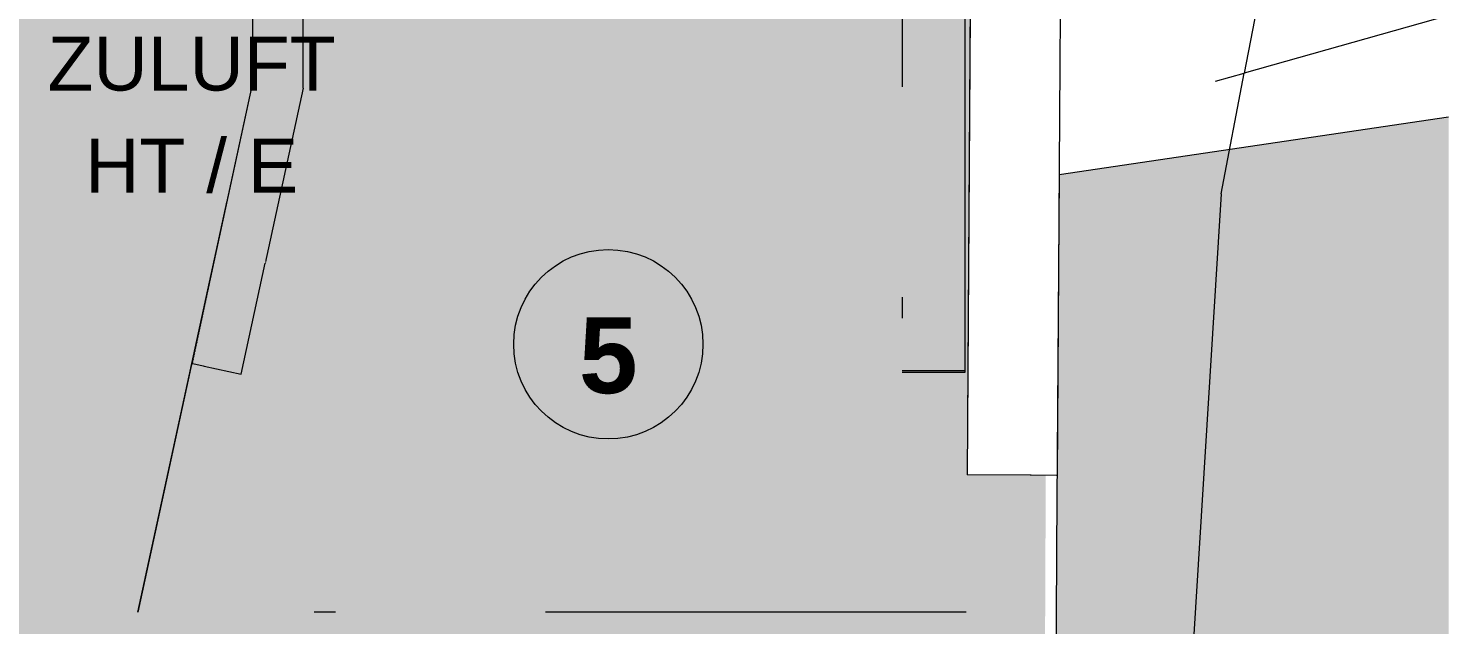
# Model space of a CAD drawing. Header units: metres. Extents: x -3.9 to 83, y -38 to 6.2.
# Drawn here: x 75.09 to 81.84, y -22.48 to -19.65 of the extents above; entities that cross this region are included whole.
import ezdxf

# ---------------------------------------------------------------- set-up
doc = ezdxf.new("R2010")
doc.units = ezdxf.units.M
doc.header["$MEASUREMENT"] = 0
doc.set_wipeout_variables(frame=1)
for name, pattern in [('Achse', [0.004, 0.002, -0.001, 0, -0.001]), ('UNSICHTBAR', [0.4, 0, -0.4]), ('Wipeout_Contour', [1, 0, -1])]:
    doc.linetypes.add(name, pattern=pattern)
for name, color, linetype in [('0._Erdgeschoß PP Icon_3_0', 7, 'Continuous'), ('0._Erdgeschoß PP Icon_3_110 Wand Aussen', 7, 'Continuous'), ('0._Erdgeschoß PP Icon_3_330 Dachaufbau', 7, 'Continuous'), ('0._Erdgeschoß PP Icon_3_710 Gelände', 7, 'Continuous'), ('0._Erdgeschoß PP Icon_3_725 Nachbarbebauung', 7, 'Continuous'), ('0._Erdgeschoß PP Icon_3_810 Raum', 7, 'Continuous'), ('0._Erdgeschoß PP Icon_3_905 VP Beschriftung Übersicht.Übersicht', 7, 'Continuous'), ('0._Erdgeschoß PP Icon_3_Neubau_840 Baulinien', 7, 'Continuous')]:
    doc.layers.add(name, color=color, linetype=linetype)
doc.styles.add('ERSTELLTER_STIL_11', font='arial.ttf')
doc.styles.add('ERSTELLTER_STIL_6', font='arial.ttf')

msp = doc.modelspace()

# ---------------------------------------------------------------- wipeouts: each hides what was drawn before it
at = {"color": 254, "linetype": 'Wipeout_Contour', "lineweight": 0, "ltscale": 298.646124}
msp.add_wipeout([(57.4619, 3.5109), (57.4619, -37.8391), (81.8426, -37.8391), (81.8426, 3.5109)], dxfattribs=at).dxf.layer = '0._Erdgeschoß PP Icon_3_0'

# ---------------------------------------------------------------- next in the draw order: linework, layer by layer
at = {"layer": '0._Erdgeschoß PP Icon_3_330 Dachaufbau', "color": 253, "linetype": 'Achse', "lineweight": 13, "ltscale": 1000, "true_color": 0xafcca4, "flags": 128}
for points in [[(79.2439, -17.9254), (79.2439, -21.282)], [(79.5489, -22.4221), (75.6103, -22.4221)]]:
    msp.add_lwpolyline(points, dxfattribs=at)
at = {"layer": '0._Erdgeschoß PP Icon_3_710 Gelände', "color": 83, "linetype": 'Continuous', "lineweight": 13, "ltscale": 1000, "true_color": 0x89cd89}
for p in [(81.7842, -15.0788), (81.8426, -19.5869), (80.7349, -19.8987), (80.7615, -20.4347)]:
    msp.add_line(p, (80.8711, -19.8603), dxfattribs=at)
at = {"layer": '0._Erdgeschoß PP Icon_3_905 VP Beschriftung Übersicht.Übersicht', "color": 7, "linetype": 'Continuous', "lineweight": 13, "ltscale": 1000}
msp.add_circle((77.8469, -21.1491), 0.45, dxfattribs=at)

# ---------------------------------------------------------------- next in the draw order: texts
at = {"layer": '0._Erdgeschoß PP Icon_3_905 VP Beschriftung Übersicht.Übersicht', "color": 7, "linetype": 'Continuous', "lineweight": 13, "insert": (77.8469, -21.3868), "char_height": 0.360003, "attachment_point": 8, "style": 'ERSTELLTER_STIL_11'}
msp.add_mtext('\\A1;{\\pqc;\\fHelvetica|b1|i0|c0|p0;\\W1.000000;5}', dxfattribs=at)

# ---------------------------------------------------------------- next in the draw order: wipeouts: each hides what was drawn before it
at = {"color": 254, "linetype": 'Wipeout_Contour', "lineweight": 0, "ltscale": 236.519677}
msp.add_wipeout([(76.1552, -19.9066), (76.1552, -19.9302), (76.1602, -19.9071)], dxfattribs=at).dxf.layer = '0._Erdgeschoß PP Icon_3_0'

# ---------------------------------------------------------------- next in the draw order: wipeouts: each hides what was drawn before it
at = {"color": 254, "linetype": 'Wipeout_Contour', "lineweight": 0, "ltscale": 236.632611}
msp.add_wipeout([(76.1602, -19.9071), (76.1602, -20.1433), (76.2102, -19.9125)], dxfattribs=at).dxf.layer = '0._Erdgeschoß PP Icon_3_0'

# ---------------------------------------------------------------- next in the draw order: wipeouts: each hides what was drawn before it
at = {"color": 254, "linetype": 'Wipeout_Contour', "lineweight": 0, "ltscale": 313.776619}
msp.add_wipeout([(76.1602, -19.8835), (76.1602, -17.6204), (76.1552, -17.6204), (76.1552, -19.9066)], dxfattribs=at).dxf.layer = '0._Erdgeschoß PP Icon_3_0'
at = {"color": 254, "linetype": 'Wipeout_Contour', "lineweight": 0, "ltscale": 236.683839}
msp.add_wipeout([(76.2102, -19.9125), (76.2102, -19.9361), (76.2152, -19.913)], dxfattribs=at).dxf.layer = '0._Erdgeschoß PP Icon_3_0'

# ---------------------------------------------------------------- next in the draw order: wipeouts: each hides what was drawn before it
at = {"color": 254, "linetype": 'Wipeout_Contour', "lineweight": 0, "ltscale": 235.786665}
msp.add_wipeout([(76.1602, -19.8835), (76.1552, -19.9066), (76.1602, -19.9071)], dxfattribs=at).dxf.layer = '0._Erdgeschoß PP Icon_3_0'
at = {"color": 254, "linetype": 'Wipeout_Contour', "lineweight": 0, "ltscale": 237.082872}
msp.add_wipeout([(76.2152, -19.913), (76.2152, -20.7633), (76.3952, -19.9323)], dxfattribs=at).dxf.layer = '0._Erdgeschoß PP Icon_3_0'

# ---------------------------------------------------------------- next in the draw order: wipeouts: each hides what was drawn before it
at = {"color": 254, "linetype": 'Wipeout_Contour', "lineweight": 0, "ltscale": 313.808953}
msp.add_wipeout([(76.2102, -19.6763), (76.2102, -17.6204), (76.1602, -17.6204), (76.1602, -19.9071)], dxfattribs=at).dxf.layer = '0._Erdgeschoß PP Icon_3_0'

# ---------------------------------------------------------------- next in the draw order: wipeouts: each hides what was drawn before it
at = {"color": 254, "linetype": 'Wipeout_Contour', "lineweight": 0, "ltscale": 235.836813}
msp.add_wipeout([(76.2102, -19.6763), (76.1602, -19.9071), (76.2102, -19.9125)], dxfattribs=at).dxf.layer = '0._Erdgeschoß PP Icon_3_0'

# ---------------------------------------------------------------- next in the draw order: linework, layer by layer
at = {"layer": '0._Erdgeschoß PP Icon_3_110 Wand Aussen', "color": 7, "linetype": 'Continuous', "lineweight": 18, "ltscale": 1000, "flags": 128}
msp.add_lwpolyline([(76.1552, -17.6204), (76.1552, -19.9066)], dxfattribs=at)

# ---------------------------------------------------------------- next in the draw order: wipeouts: each hides what was drawn before it
at = {"color": 254, "linetype": 'Wipeout_Contour', "lineweight": 0, "ltscale": 313.993208}
msp.add_wipeout([(76.2152, -19.8894), (76.2152, -17.6204), (76.2102, -17.6204), (76.2102, -19.9125)], dxfattribs=at).dxf.layer = '0._Erdgeschoß PP Icon_3_0'

# ---------------------------------------------------------------- next in the draw order: wipeouts: each hides what was drawn before it
at = {"color": 254, "linetype": 'Wipeout_Contour', "lineweight": 0, "ltscale": 314.997259}
msp.add_wipeout([(76.1552, -19.9066), (75.8664, -21.24), (75.8713, -21.2411), (76.1552, -19.9302)], dxfattribs=at).dxf.layer = '0._Erdgeschoß PP Icon_3_0'
at = {"color": 254, "linetype": 'Wipeout_Contour', "lineweight": 0, "ltscale": 235.950709}
msp.add_wipeout([(76.2152, -19.8894), (76.2102, -19.9125), (76.2152, -19.913)], dxfattribs=at).dxf.layer = '0._Erdgeschoß PP Icon_3_0'

# ---------------------------------------------------------------- next in the draw order: wipeouts: each hides what was drawn before it
at = {"color": 254, "linetype": 'Wipeout_Contour', "lineweight": 0, "ltscale": 314.066235}
msp.add_wipeout([(76.3952, -19.082), (76.3952, -17.6204), (76.2152, -17.6204), (76.2152, -19.913)], dxfattribs=at).dxf.layer = '0._Erdgeschoß PP Icon_3_0'
at = {"color": 254, "linetype": 'Wipeout_Contour', "lineweight": 0, "ltscale": 315.009153}
msp.add_wipeout([(76.1602, -19.9071), (75.8713, -21.2411), (75.9201, -21.2516), (76.1602, -20.1433)], dxfattribs=at).dxf.layer = '0._Erdgeschoß PP Icon_3_0'

# ---------------------------------------------------------------- next in the draw order: linework, layer by layer
at = {"layer": '0._Erdgeschoß PP Icon_3_110 Wand Aussen', "color": 7, "linetype": 'Continuous', "lineweight": 18, "ltscale": 1000, "flags": 128}
msp.add_lwpolyline([(75.8664, -21.24), (75.8713, -21.2411)], dxfattribs=at)

# ---------------------------------------------------------------- next in the draw order: wipeouts: each hides what was drawn before it
at = {"color": 254, "linetype": 'Wipeout_Contour', "lineweight": 0, "ltscale": 236.105934}
msp.add_wipeout([(76.3952, -19.082), (76.2152, -19.913), (76.3952, -19.9323)], dxfattribs=at).dxf.layer = '0._Erdgeschoß PP Icon_3_0'

# ---------------------------------------------------------------- next in the draw order: linework, layer by layer
at = {"layer": '0._Erdgeschoß PP Icon_3_110 Wand Aussen', "color": 7, "linetype": 'Continuous', "lineweight": 18, "ltscale": 1000, "flags": 128}
for points in [[(76.3952, -19.9323), (76.3952, -17.6204)], [(76.3952, -19.9323), (76.2152, -20.7633)]]:
    msp.add_lwpolyline(points, dxfattribs=at)

# ---------------------------------------------------------------- next in the draw order: wipeouts: each hides what was drawn before it
at = {"color": 254, "linetype": 'Wipeout_Contour', "lineweight": 0, "ltscale": 315.216513}
msp.add_wipeout([(76.2102, -19.9125), (75.9201, -21.2516), (75.925, -21.2527), (76.2102, -19.9361)], dxfattribs=at).dxf.layer = '0._Erdgeschoß PP Icon_3_0'

# ---------------------------------------------------------------- next in the draw order: wipeouts: each hides what was drawn before it
at = {"color": 254, "linetype": 'Wipeout_Contour', "lineweight": 0, "ltscale": 315.208412}
msp.add_wipeout([(76.2152, -19.913), (75.925, -21.2527), (76.1009, -21.2908), (76.2152, -20.7633)], dxfattribs=at).dxf.layer = '0._Erdgeschoß PP Icon_3_0'

# ---------------------------------------------------------------- next in the draw order: hatches: boundary and pattern name
at = {"layer": '0._Erdgeschoß PP Icon_3_810 Raum', "linetype": 'Continuous', "lineweight": 0, "true_color": 0x6c6c64}
msp.add_hatch(color=251, dxfattribs=at).paths.add_polyline_path([(76.5852, -17.6204), (76.2052, -17.6204), (76.2052, -19.1904), (74.7602, -19.1904), (74.7602, -23.8454), (79.9182, -23.8454), (79.9466, -17.2254), (76.5852, -17.2254)])

# ---------------------------------------------------------------- next in the draw order: linework, layer by layer
at = {"layer": '0._Erdgeschoß PP Icon_3_110 Wand Aussen', "color": 7, "linetype": 'Continuous', "lineweight": 18, "ltscale": 1000, "flags": 128}
for points in [[(76.1552, -19.9066), (75.8664, -21.24)], [(76.1009, -21.2908), (76.2152, -20.7633)], [(75.8713, -21.2411), (75.9201, -21.2516)], [(75.9201, -21.2516), (75.925, -21.2527)], [(75.925, -21.2527), (76.1009, -21.2908)]]:
    msp.add_lwpolyline(points, dxfattribs=at)
at = {"layer": '0._Erdgeschoß PP Icon_3_330 Dachaufbau', "color": 253, "linetype": 'Achse', "lineweight": 13, "ltscale": 1000, "true_color": 0xafcca4, "flags": 128}
msp.add_lwpolyline([(75.6103, -22.4221), (76.1552, -19.9066), (76.1552, -19.6004)], dxfattribs=at)
at = {"layer": '0._Erdgeschoß PP Icon_3_905 VP Beschriftung Übersicht.Übersicht', "color": 8, "linetype": 'Continuous', "lineweight": 13, "ltscale": 1000, "flags": 128}
msp.add_lwpolyline([(76.1552, -19.6004), (76.1552, -19.9066), (75.6103, -22.4221)], dxfattribs=at)

# ---------------------------------------------------------------- next in the draw order: texts
at = {"layer": '0._Erdgeschoß PP Icon_3_905 VP Beschriftung Übersicht.Übersicht', "color": 7, "linetype": 'Continuous', "lineweight": 13, "insert": (75.8652, -20.4325), "char_height": 0.256, "attachment_point": 8, "line_spacing_factor": 1.137154, "style": 'ERSTELLTER_STIL_6'}
msp.add_mtext('\\A1;{\\pqc;\\fHelvetica|b0|i0|c0|p0;\\W1.000000;ZULUFT\\P\\pqc;\\fHelvetica|b0|i0|c0|p0;\\W1.000000;HT / E}', dxfattribs=at)

# ---------------------------------------------------------------- next in the draw order: wipeouts: each hides what was drawn before it
at = {"color": 254, "linetype": 'Wipeout_Contour', "lineweight": 0, "ltscale": 329.637248}
msp.add_wipeout([(79.9831, -21.7726), (80.0098, -17.6212), (80.0048, -17.6212), (79.9781, -21.7726)], dxfattribs=at).dxf.layer = '0._Erdgeschoß PP Icon_3_0'

# ---------------------------------------------------------------- next in the draw order: wipeouts: each hides what was drawn before it
at = {"color": 254, "linetype": 'Wipeout_Contour', "lineweight": 0, "ltscale": 329.404094}
msp.add_wipeout([(79.9781, -21.7726), (80.0048, -17.6212), (79.8848, -17.6204), (79.8581, -21.7718)], dxfattribs=at).dxf.layer = '0._Erdgeschoß PP Icon_3_0'

# ---------------------------------------------------------------- next in the draw order: hatches: boundary and pattern name
at = {"layer": '0._Erdgeschoß PP Icon_3_725 Nachbarbebauung', "linetype": 'Continuous', "lineweight": 0, "true_color": 0x1f1f1f}
msp.add_hatch(color=250, dxfattribs=at).paths.add_polyline_path([(79.9787, -22.1207), (79.9238, -33.8784), (81.8426, -33.5295), (81.8426, -20.0693), (79.9906, -20.3446)])

# ---------------------------------------------------------------- next in the draw order: linework, layer by layer
at = {"layer": '0._Erdgeschoß PP Icon_3_110 Wand Aussen', "color": 7, "linetype": 'Continuous', "lineweight": 18, "ltscale": 1000, "flags": 128}
for points in [[(79.9831, -21.7726), (80.0098, -17.6212)], [(79.9831, -21.7726), (79.9781, -21.7726)]]:
    msp.add_lwpolyline(points, dxfattribs=at)
at = {"layer": '0._Erdgeschoß PP Icon_3_710 Gelände', "color": 83, "linetype": 'Continuous', "lineweight": 13, "ltscale": 1000, "true_color": 0x89cd89}
msp.add_line((80.7615, -20.4347), (79.9252, -33.8754), dxfattribs=at)
at = {"layer": '0._Erdgeschoß PP Icon_3_725 Nachbarbebauung', "color": 8, "linetype": 'Continuous', "lineweight": 13, "ltscale": 1000, "flags": 128}
msp.add_lwpolyline([(81.8426, -20.0693), (79.9906, -20.3446), (79.9787, -22.1207), (79.9238, -33.8784), (81.8426, -33.5295)], dxfattribs=at)

# ---------------------------------------------------------------- next in the draw order: wipeouts: each hides what was drawn before it
at = {"color": 254, "linetype": 'Wipeout_Contour', "lineweight": 0, "ltscale": 329.151147}
msp.add_wipeout([(79.8581, -21.7718), (79.8848, -17.6204), (79.8798, -17.6204), (79.8531, -21.7718)], dxfattribs=at).dxf.layer = '0._Erdgeschoß PP Icon_3_0'

# ---------------------------------------------------------------- next in the draw order: wipeouts: each hides what was drawn before it
at = {"color": 254, "linetype": 'Wipeout_Contour', "lineweight": 0, "ltscale": 328.570158}
msp.add_wipeout([(79.8531, -21.7718), (79.8798, -17.6204), (79.5798, -17.6184), (79.5531, -21.7698)], dxfattribs=at).dxf.layer = '0._Erdgeschoß PP Icon_3_0'

# ---------------------------------------------------------------- next in the draw order: hatches: boundary and pattern name
at = {"layer": '0._Erdgeschoß PP Icon_3_905 VP Beschriftung Übersicht.Übersicht', "linetype": 'Continuous', "lineweight": 13}
for points in [[(76.1591, -19.5889), (76.1591, -20.2807), (79.5646, -20.2807), (79.5906, -15.6026), (76.5987, -15.5989), (76.5991, -17.6089), (76.2991, -17.6089), (76.2991, -19.5889)], [(76.5948, -15.6104), (76.5952, -17.6204), (76.2952, -17.6204), (76.2952, -19.6004), (76.1552, -19.6004), (76.1552, -19.9066), (75.6103, -22.4221), (79.5489, -22.4221), (79.5867, -15.6141)]]:
    msp.add_hatch(color=8, dxfattribs=at).paths.add_polyline_path(points)

# ---------------------------------------------------------------- next in the draw order: linework, layer by layer
at = {"layer": '0._Erdgeschoß PP Icon_3_110 Wand Aussen', "color": 7, "linetype": 'Continuous', "lineweight": 18, "ltscale": 1000, "flags": 128}
for points in [[(79.5798, -17.6184), (79.5531, -21.7698)], [(79.8531, -21.7718), (79.5531, -21.7698)], [(79.8581, -21.7718), (79.8531, -21.7718)], [(79.9781, -21.7726), (79.8581, -21.7718)]]:
    msp.add_lwpolyline(points, dxfattribs=at)
at = {"layer": '0._Erdgeschoß PP Icon_3_330 Dachaufbau', "color": 253, "linetype": 'Achse', "lineweight": 13, "ltscale": 1000, "true_color": 0xafcca4, "flags": 128}
for points in [[(79.5874, -15.4154), (79.5802, -17.5483), (79.5489, -22.4221)], [(79.5439, -21.282), (79.5439, -17.6197)], [(79.2439, -21.2733), (79.5439, -21.2733)], [(79.2439, -21.282), (79.5439, -21.282)]]:
    msp.add_lwpolyline(points, dxfattribs=at)
at = {"layer": '0._Erdgeschoß PP Icon_3_Neubau_840 Baulinien', "color": 254, "linetype": 'UNSICHTBAR', "lineweight": 13, "ltscale": 1000, "true_color": 0xe3e3e3, "flags": 128}
msp.add_lwpolyline([(61.0752, -2.5506), (80.0602, -2.5516), (80.0332, -13.9955), (79.9787, -22.1207), (79.9238, -33.8784), (61.1417, -36.5773), (61.1316, -14.7535)], close=True, dxfattribs=at)

doc.saveas('drawing.dxf')
